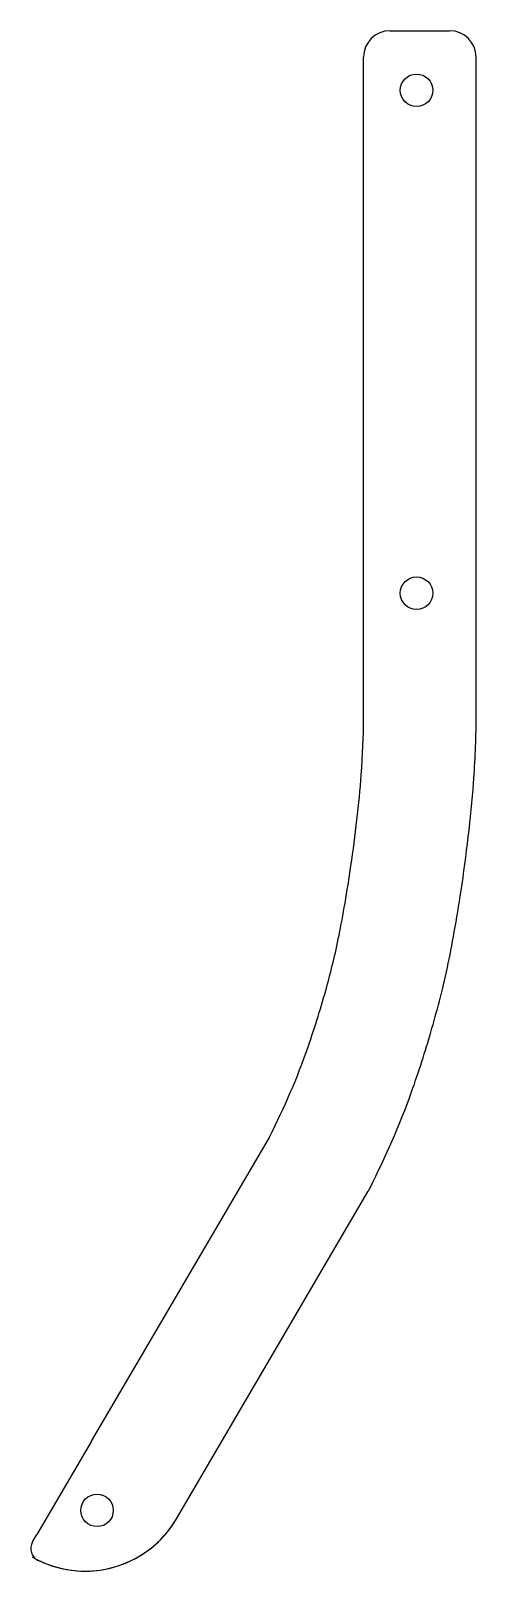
# Model space of a CAD drawing. Header units: millimetres. Extents: x 47 to 80, y -63 to 54.
import ezdxf

# ---------------------------------------------------------------- set-up
doc = ezdxf.new("R2010")
doc.units = ezdxf.units.MM
doc.layers.get('0').update_dxf_attribs({"linetype": 'CONTINUOUS'})

msp = doc.modelspace()

# ---------------------------------------------------------------- linework, layer by layer
for p, q in [((73.75, 53.66), (78.25, 53.66)), ((71.75, 1.66), (71.75, 51.66)), ((80.25, 1.65), (80.25, 51.66)), ((51.22, -52.91), (64.64, -29.97)), ((57.64, -58.78), (72.11, -34.03)), ((51.22, -52.91), (47.09, -59.98)), ((57.64, -58.78), (57.64, -58.78)), ((46.77, -60.53), (47.09, -59.98)), ((47.55, -62.09), (47.24, -61.95))]:
    msp.add_line(p, q)
for centre in [(75.75, 49.16), (75.75, 11.16), (51.63, -58.15)]:
    msp.add_circle(centre, 1.23)
for centre, radius, start, end in [((73.75, 51.66), 2, 90, 180), ((78.25, 51.66), 2, 0, 90), ((50.73, -54.74), 8, 239.9732, 329.6885), ((50.73, -54.74), 8, 246.5814, 329.6885), ((47.63, -61.03), 1, 149.5822, 246.5814)]:
    msp.add_arc(centre, radius, start, end)
for points, knots in [([(64.64, -29.97), (64.64, -29.97), (64.64, -29.96), (64.64, -29.96), (65.78, -27.7), (66.74, -25.5), (67.57, -23.11), (68.09, -21.6), (68.57, -20.03), (68.97, -18.59), (69.31, -17.36), (69.6, -16.19), (69.9, -14.68), (70.2, -13.22), (70.51, -11.42), (70.8, -9.44), (71.13, -7.16), (71.41, -4.75), (71.58, -2.57), (71.69, -1.06), (71.75, 0.35), (71.75, 1.66), (71.75, 1.66), (71.75, 1.66), (71.75, 1.66)], [-0.000567, -0.000567, -0.000567, -0.000567, 0, 0, 0, 0.269919, 0.269919, 0.269919, 0.440543, 0.440543, 0.440543, 0.586569, 0.586569, 0.586569, 0.726652, 0.726652, 0.726652, 0.888165, 0.888165, 0.888165, 1, 1, 1, 1.000015, 1.000015, 1.000015, 1.000015]), ([(72.11, -34.03), (72.15, -33.95), (72.19, -33.86), (72.24, -33.78), (73.42, -31.42), (74.47, -29.06), (75.38, -26.51), (75.93, -24.99), (76.42, -23.44), (76.83, -22.01), (77.29, -20.43), (77.68, -18.96), (78.08, -17.12), (78.43, -15.47), (78.78, -13.51), (79.11, -11.32), (79.51, -8.69), (79.86, -5.83), (80.05, -3.18), (80.18, -1.5), (80.25, 0.1), (80.25, 1.64), (80.25, 1.64), (80.25, 1.65), (80.25, 1.65)], [-0.010214, -0.010214, -0.010214, -0.010214, 0, 0, 0, 0.25, 0.25, 0.25, 0.399934, 0.399934, 0.399934, 0.564436, 0.564436, 0.564436, 0.712219, 0.712219, 0.712219, 0.888815, 0.888815, 0.888815, 1, 1, 1, 1.000273, 1.000273, 1.000273, 1.000273])]:
    msp.add_open_spline(points, degree=3, knots=knots)

doc.saveas('drawing.dxf')
